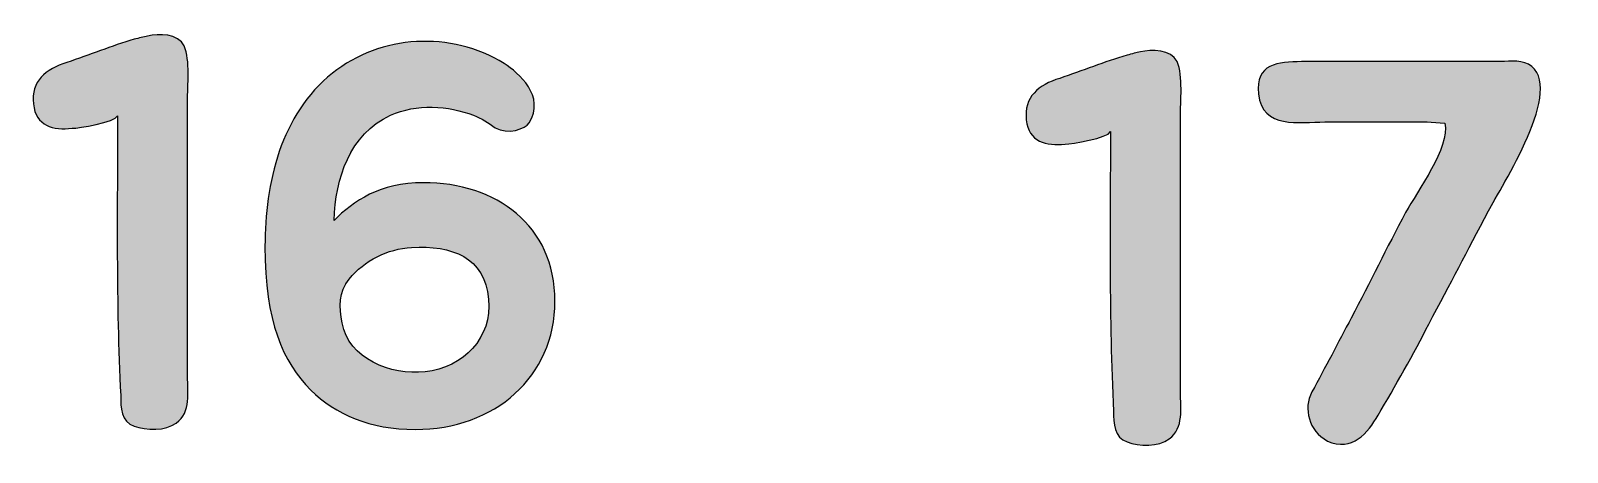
# Model space of a CAD drawing. Header units: millimetres. Extents: x 28 to 183, y 96 to 201.
# Drawn here: x 69.29 to 83.37, y 110.31 to 114.17 of the extents above; entities that cross this region are included whole.
import ezdxf

# ---------------------------------------------------------------- set-up
doc = ezdxf.new("R2010")
doc.units = ezdxf.units.MM
doc.header["$MEASUREMENT"] = 0
doc.layers.add('Layer 1', color=7, linetype='Continuous', lineweight=0)

# ---------------------------------------------------------------- blocks, each defined once
blk = doc.blocks.new('Block_0')
at = {"layer": 'Layer 1', "true_color": 0x010101, "transparency": 33554687}
h = blk.add_hatch(color=18, dxfattribs=at)
h.dxf.hatch_style = 2
edge = h.paths.add_edge_path()
edge.add_spline(control_points=[(70.357, 114.122), (70.456, 114.147), (70.639, 114.147), (70.693, 114.033), (70.748, 113.9), (70.723, 113.668), (70.723, 113.524), (70.723, 113.524), (70.723, 110.999), (70.723, 110.999), (70.723, 110.861), (70.758, 110.673), (70.619, 110.574), (70.525, 110.5), (70.342, 110.505), (70.234, 110.545), (70.115, 110.584), (70.11, 110.718), (70.11, 110.826), (70.066, 111.691), (70.081, 112.511), (70.081, 113.391), (70.061, 113.332), (69.72, 113.277), (69.665, 113.277), (69.493, 113.257), (69.33, 113.297), (69.31, 113.5), (69.285, 113.707), (69.423, 113.821), (69.616, 113.88), (69.824, 113.949), (70.026, 114.033), (70.234, 114.093), (70.278, 114.103), (70.318, 114.117), (70.357, 114.122)], knot_values=[0, 0, 0, 0, 1, 1, 1, 2, 2, 2, 3, 3, 3, 4, 4, 4, 5, 5, 5, 6, 6, 6, 7, 7, 7, 8, 8, 8, 9, 9, 9, 10, 10, 10, 11, 11, 11, 12, 12, 12, 12], degree=3, periodic=0)
h = blk.add_hatch(color=18, dxfattribs=at)
h.dxf.hatch_style = 2
edge = h.paths.add_edge_path()
edge.add_spline(control_points=[(73.346, 113.396), (73.114, 113.485), (72.822, 113.504), (72.585, 113.396), (72.204, 113.218), (72.081, 112.818), (72.066, 112.432), (72.244, 112.61), (72.486, 112.778), (72.886, 112.778), (73.553, 112.778), (74.092, 112.388), (74.092, 111.691), (74.092, 110.999), (73.538, 110.515), (72.812, 110.515), (72.392, 110.515), (72.081, 110.653), (71.853, 110.876), (71.596, 111.138), (71.433, 111.498), (71.433, 112.195), (71.433, 112.773), (71.577, 113.406), (72.051, 113.781), (72.496, 114.137), (73.138, 114.172), (73.627, 113.87), (73.761, 113.786), (74.008, 113.569), (73.855, 113.327), (73.825, 113.272), (73.657, 113.213), (73.544, 113.282), (73.484, 113.322), (73.415, 113.371), (73.346, 113.396)], knot_values=[0, 0, 0, 0, 1, 1, 1, 2, 2, 2, 3, 3, 3, 4, 4, 4, 5, 5, 5, 6, 6, 6, 7, 7, 7, 8, 8, 8, 9, 9, 9, 10, 10, 10, 11, 11, 11, 12, 12, 12, 12], degree=3, periodic=0)
edge = h.paths.add_edge_path()
edge.add_spline(control_points=[(72.204, 111.894), (72.11, 111.78), (72.11, 111.632), (72.14, 111.493), (72.199, 111.162), (72.585, 111.009), (72.901, 111.044), (73.252, 111.083), (73.519, 111.355), (73.484, 111.711), (73.445, 112.096), (73.148, 112.205), (72.777, 112.185), (72.555, 112.17), (72.347, 112.066), (72.204, 111.894)], knot_values=[0, 0, 0, 0, 1, 1, 1, 2, 2, 2, 3, 3, 3, 4, 4, 4, 5, 5, 5, 5], degree=3, periodic=0)
edge.add_line((72.204, 111.894), (72.204, 111.894))
h = blk.add_hatch(color=18, dxfattribs=at)
h.dxf.hatch_style = 2
edge = h.paths.add_edge_path()
edge.add_spline(control_points=[(79.461, 113.977), (79.56, 114.002), (79.743, 114.002), (79.797, 113.888), (79.852, 113.755), (79.827, 113.523), (79.827, 113.379), (79.827, 113.379), (79.827, 110.854), (79.827, 110.854), (79.827, 110.716), (79.862, 110.528), (79.723, 110.429), (79.63, 110.355), (79.447, 110.36), (79.338, 110.4), (79.219, 110.439), (79.214, 110.573), (79.214, 110.681), (79.17, 111.546), (79.185, 112.366), (79.185, 113.246), (79.165, 113.187), (78.824, 113.132), (78.77, 113.132), (78.597, 113.112), (78.434, 113.152), (78.414, 113.355), (78.389, 113.562), (78.527, 113.676), (78.72, 113.735), (78.928, 113.804), (79.13, 113.888), (79.338, 113.948), (79.383, 113.958), (79.422, 113.972), (79.461, 113.977)], knot_values=[0, 0, 0, 0, 1, 1, 1, 2, 2, 2, 3, 3, 3, 4, 4, 4, 5, 5, 5, 6, 6, 6, 7, 7, 7, 8, 8, 8, 9, 9, 9, 10, 10, 10, 11, 11, 11, 12, 12, 12, 12], degree=3, periodic=0)
h = blk.add_hatch(color=18, dxfattribs=at)
h.dxf.hatch_style = 2
edge = h.paths.add_edge_path()
edge.add_spline(control_points=[(80.938, 113.888), (80.938, 113.888), (82.727, 113.888), (82.727, 113.888), (82.816, 113.888), (82.934, 113.908), (83.018, 113.864), (83.374, 113.661), (82.761, 112.732), (82.653, 112.52), (82.445, 112.129), (82.312, 111.872), (82.104, 111.482), (81.971, 111.215), (81.793, 110.904), (81.639, 110.647), (81.546, 110.483), (81.402, 110.306), (81.175, 110.409), (81.002, 110.503), (80.953, 110.706), (81.032, 110.859), (81.155, 111.081), (81.274, 111.314), (81.392, 111.536), (81.571, 111.872), (81.714, 112.173), (81.892, 112.505), (82, 112.702), (82.297, 113.098), (82.252, 113.325), (82.02, 113.345), (81.852, 113.335), (81.63, 113.335), (81.63, 113.335), (81.15, 113.335), (81.15, 113.335), (80.918, 113.335), (80.577, 113.266), (80.543, 113.592), (80.528, 113.73), (80.572, 113.804), (80.646, 113.844), (80.725, 113.883), (80.829, 113.888), (80.938, 113.888)], knot_values=[0, 0, 0, 0, 1, 1, 1, 2, 2, 2, 3, 3, 3, 4, 4, 4, 5, 5, 5, 6, 6, 6, 7, 7, 7, 8, 8, 8, 9, 9, 9, 10, 10, 10, 11, 11, 11, 12, 12, 12, 13, 13, 13, 14, 14, 14, 15, 15, 15, 15], degree=3, periodic=0)
at = {"layer": 'Layer 1', "color": 18, "lineweight": 25, "true_color": 0x010101}
for points, knots in [([(70.357, 114.122), (70.456, 114.147), (70.639, 114.147), (70.693, 114.033), (70.748, 113.9), (70.723, 113.668), (70.723, 113.524), (70.723, 113.524), (70.723, 110.999), (70.723, 110.999), (70.723, 110.861), (70.758, 110.673), (70.619, 110.574), (70.525, 110.5), (70.342, 110.505), (70.234, 110.545), (70.115, 110.584), (70.11, 110.718), (70.11, 110.826), (70.066, 111.691), (70.081, 112.511), (70.081, 113.391), (70.061, 113.332), (69.72, 113.277), (69.665, 113.277), (69.493, 113.257), (69.33, 113.297), (69.31, 113.5), (69.285, 113.707), (69.423, 113.821), (69.616, 113.88), (69.824, 113.949), (70.026, 114.033), (70.234, 114.093), (70.278, 114.103), (70.318, 114.117), (70.357, 114.122)], [0, 0, 0, 0, 1, 1, 1, 2, 2, 2, 3, 3, 3, 4, 4, 4, 5, 5, 5, 6, 6, 6, 7, 7, 7, 8, 8, 8, 9, 9, 9, 10, 10, 10, 11, 11, 11, 12, 12, 12, 12]), ([(73.346, 113.396), (73.114, 113.485), (72.822, 113.504), (72.585, 113.396), (72.204, 113.218), (72.081, 112.818), (72.066, 112.432), (72.244, 112.61), (72.486, 112.778), (72.886, 112.778), (73.553, 112.778), (74.092, 112.388), (74.092, 111.691), (74.092, 110.999), (73.538, 110.515), (72.812, 110.515), (72.392, 110.515), (72.081, 110.653), (71.853, 110.876), (71.596, 111.138), (71.433, 111.498), (71.433, 112.195), (71.433, 112.773), (71.577, 113.406), (72.051, 113.781), (72.496, 114.137), (73.138, 114.172), (73.627, 113.87), (73.761, 113.786), (74.008, 113.569), (73.855, 113.327), (73.825, 113.272), (73.657, 113.213), (73.544, 113.282), (73.484, 113.322), (73.415, 113.371), (73.346, 113.396)], [0, 0, 0, 0, 1, 1, 1, 2, 2, 2, 3, 3, 3, 4, 4, 4, 5, 5, 5, 6, 6, 6, 7, 7, 7, 8, 8, 8, 9, 9, 9, 10, 10, 10, 11, 11, 11, 12, 12, 12, 12]), ([(79.461, 113.977), (79.56, 114.002), (79.743, 114.002), (79.797, 113.888), (79.852, 113.755), (79.827, 113.523), (79.827, 113.379), (79.827, 113.379), (79.827, 110.854), (79.827, 110.854), (79.827, 110.716), (79.862, 110.528), (79.723, 110.429), (79.63, 110.355), (79.447, 110.36), (79.338, 110.4), (79.219, 110.439), (79.214, 110.573), (79.214, 110.681), (79.17, 111.546), (79.185, 112.366), (79.185, 113.246), (79.165, 113.187), (78.824, 113.132), (78.77, 113.132), (78.597, 113.112), (78.434, 113.152), (78.414, 113.355), (78.389, 113.562), (78.527, 113.676), (78.72, 113.735), (78.928, 113.804), (79.13, 113.888), (79.338, 113.948), (79.383, 113.958), (79.422, 113.972), (79.461, 113.977)], [0, 0, 0, 0, 1, 1, 1, 2, 2, 2, 3, 3, 3, 4, 4, 4, 5, 5, 5, 6, 6, 6, 7, 7, 7, 8, 8, 8, 9, 9, 9, 10, 10, 10, 11, 11, 11, 12, 12, 12, 12]), ([(80.938, 113.888), (80.938, 113.888), (82.727, 113.888), (82.727, 113.888), (82.816, 113.888), (82.934, 113.908), (83.018, 113.864), (83.374, 113.661), (82.761, 112.732), (82.653, 112.52), (82.445, 112.129), (82.312, 111.872), (82.104, 111.482), (81.971, 111.215), (81.793, 110.904), (81.639, 110.647), (81.546, 110.483), (81.402, 110.306), (81.175, 110.409), (81.002, 110.503), (80.953, 110.706), (81.032, 110.859), (81.155, 111.081), (81.274, 111.314), (81.392, 111.536), (81.571, 111.872), (81.714, 112.173), (81.892, 112.505), (82, 112.702), (82.297, 113.098), (82.252, 113.325), (82.02, 113.345), (81.852, 113.335), (81.63, 113.335), (81.63, 113.335), (81.15, 113.335), (81.15, 113.335), (80.918, 113.335), (80.577, 113.266), (80.543, 113.592), (80.528, 113.73), (80.572, 113.804), (80.646, 113.844), (80.725, 113.883), (80.829, 113.888), (80.938, 113.888)], [0, 0, 0, 0, 1, 1, 1, 2, 2, 2, 3, 3, 3, 4, 4, 4, 5, 5, 5, 6, 6, 6, 7, 7, 7, 8, 8, 8, 9, 9, 9, 10, 10, 10, 11, 11, 11, 12, 12, 12, 13, 13, 13, 14, 14, 14, 15, 15, 15, 15]), ([(72.204, 111.894), (72.11, 111.78), (72.11, 111.632), (72.14, 111.493), (72.199, 111.162), (72.585, 111.009), (72.901, 111.044), (73.252, 111.083), (73.519, 111.355), (73.484, 111.711), (73.445, 112.096), (73.148, 112.205), (72.777, 112.185), (72.555, 112.17), (72.347, 112.066), (72.204, 111.894)], [0, 0, 0, 0, 1, 1, 1, 2, 2, 2, 3, 3, 3, 4, 4, 4, 5, 5, 5, 5])]:
    blk.add_open_spline(points, degree=3, knots=knots, dxfattribs=at)
at = {"layer": 'Layer 1'}
for points, knots in [([(70.357, 114.122), (70.456, 114.147), (70.639, 114.147), (70.693, 114.033), (70.748, 113.9), (70.723, 113.668), (70.723, 113.524), (70.723, 113.524), (70.723, 110.999), (70.723, 110.999), (70.723, 110.861), (70.758, 110.673), (70.619, 110.574), (70.525, 110.5), (70.342, 110.505), (70.234, 110.545), (70.115, 110.584), (70.11, 110.718), (70.11, 110.826), (70.066, 111.691), (70.081, 112.511), (70.081, 113.391), (70.061, 113.332), (69.72, 113.277), (69.665, 113.277), (69.493, 113.257), (69.33, 113.297), (69.31, 113.5), (69.285, 113.707), (69.423, 113.821), (69.616, 113.88), (69.824, 113.949), (70.026, 114.033), (70.234, 114.093), (70.278, 114.103), (70.318, 114.117), (70.357, 114.122)], [0, 0, 0, 0, 1, 1, 1, 2, 2, 2, 3, 3, 3, 4, 4, 4, 5, 5, 5, 6, 6, 6, 7, 7, 7, 8, 8, 8, 9, 9, 9, 10, 10, 10, 11, 11, 11, 12, 12, 12, 12]), ([(73.346, 113.396), (73.114, 113.485), (72.822, 113.504), (72.585, 113.396), (72.204, 113.218), (72.081, 112.818), (72.066, 112.432), (72.244, 112.61), (72.486, 112.778), (72.886, 112.778), (73.553, 112.778), (74.092, 112.388), (74.092, 111.691), (74.092, 110.999), (73.538, 110.515), (72.812, 110.515), (72.392, 110.515), (72.081, 110.653), (71.853, 110.876), (71.596, 111.138), (71.433, 111.498), (71.433, 112.195), (71.433, 112.773), (71.577, 113.406), (72.051, 113.781), (72.496, 114.137), (73.138, 114.172), (73.627, 113.87), (73.761, 113.786), (74.008, 113.569), (73.855, 113.327), (73.825, 113.272), (73.657, 113.213), (73.544, 113.282), (73.484, 113.322), (73.415, 113.371), (73.346, 113.396)], [0, 0, 0, 0, 1, 1, 1, 2, 2, 2, 3, 3, 3, 4, 4, 4, 5, 5, 5, 6, 6, 6, 7, 7, 7, 8, 8, 8, 9, 9, 9, 10, 10, 10, 11, 11, 11, 12, 12, 12, 12]), ([(79.461, 113.977), (79.56, 114.002), (79.743, 114.002), (79.797, 113.888), (79.852, 113.755), (79.827, 113.523), (79.827, 113.379), (79.827, 113.379), (79.827, 110.854), (79.827, 110.854), (79.827, 110.716), (79.862, 110.528), (79.723, 110.429), (79.63, 110.355), (79.447, 110.36), (79.338, 110.4), (79.219, 110.439), (79.214, 110.573), (79.214, 110.681), (79.17, 111.546), (79.185, 112.366), (79.185, 113.246), (79.165, 113.187), (78.824, 113.132), (78.77, 113.132), (78.597, 113.112), (78.434, 113.152), (78.414, 113.355), (78.389, 113.562), (78.527, 113.676), (78.72, 113.735), (78.928, 113.804), (79.13, 113.888), (79.338, 113.948), (79.383, 113.958), (79.422, 113.972), (79.461, 113.977)], [0, 0, 0, 0, 1, 1, 1, 2, 2, 2, 3, 3, 3, 4, 4, 4, 5, 5, 5, 6, 6, 6, 7, 7, 7, 8, 8, 8, 9, 9, 9, 10, 10, 10, 11, 11, 11, 12, 12, 12, 12]), ([(80.938, 113.888), (80.938, 113.888), (82.727, 113.888), (82.727, 113.888), (82.816, 113.888), (82.934, 113.908), (83.018, 113.864), (83.374, 113.661), (82.761, 112.732), (82.653, 112.52), (82.445, 112.129), (82.312, 111.872), (82.104, 111.482), (81.971, 111.215), (81.793, 110.904), (81.639, 110.647), (81.546, 110.483), (81.402, 110.306), (81.175, 110.409), (81.002, 110.503), (80.953, 110.706), (81.032, 110.859), (81.155, 111.081), (81.274, 111.314), (81.392, 111.536), (81.571, 111.872), (81.714, 112.173), (81.892, 112.505), (82, 112.702), (82.297, 113.098), (82.252, 113.325), (82.02, 113.345), (81.852, 113.335), (81.63, 113.335), (81.63, 113.335), (81.15, 113.335), (81.15, 113.335), (80.918, 113.335), (80.577, 113.266), (80.543, 113.592), (80.528, 113.73), (80.572, 113.804), (80.646, 113.844), (80.725, 113.883), (80.829, 113.888), (80.938, 113.888)], [0, 0, 0, 0, 1, 1, 1, 2, 2, 2, 3, 3, 3, 4, 4, 4, 5, 5, 5, 6, 6, 6, 7, 7, 7, 8, 8, 8, 9, 9, 9, 10, 10, 10, 11, 11, 11, 12, 12, 12, 13, 13, 13, 14, 14, 14, 15, 15, 15, 15]), ([(72.204, 111.894), (72.11, 111.78), (72.11, 111.632), (72.14, 111.493), (72.199, 111.162), (72.585, 111.009), (72.901, 111.044), (73.252, 111.083), (73.519, 111.355), (73.484, 111.711), (73.445, 112.096), (73.148, 112.205), (72.777, 112.185), (72.555, 112.17), (72.347, 112.066), (72.204, 111.894)], [0, 0, 0, 0, 1, 1, 1, 2, 2, 2, 3, 3, 3, 4, 4, 4, 5, 5, 5, 5])]:
    blk.add_open_spline(points, degree=3, knots=knots, dxfattribs=at)

msp = doc.modelspace()

# ---------------------------------------------------------------- block references
at = {"layer": 'Layer 1'}
msp.add_blockref('Block_0', (0, 0), dxfattribs=at)

doc.saveas('drawing.dxf')
